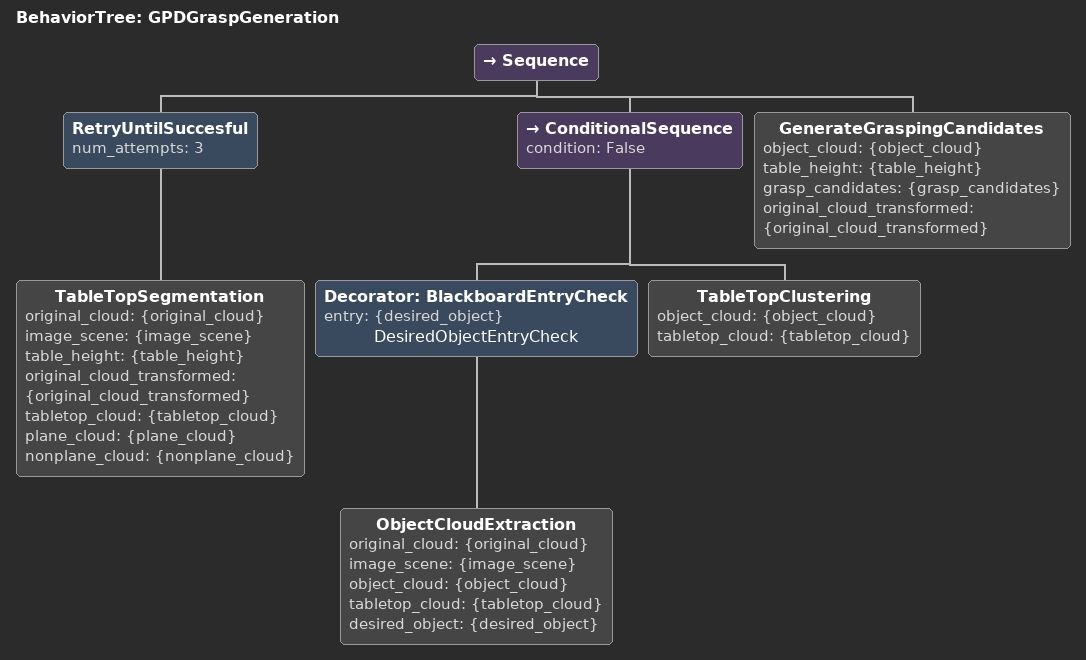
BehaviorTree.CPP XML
<root main_tree_to_execute="GPDGraspGeneration">
    <BehaviorTree ID="GPDGraspGeneration">
        <Sequence>
            <RetryUntilSuccesful num_attempts="3">
                <TableTopSegmentation original_cloud="{original_cloud}" image_scene="{image_scene}" table_height="{table_height}" original_cloud_transformed="{original_cloud_transformed}" tabletop_cloud="{tabletop_cloud}" plane_cloud="{plane_cloud}" nonplane_cloud="{nonplane_cloud}"/>
            </RetryUntilSuccesful>
            <ConditionalSequence condition="False">
                <Decorator entry="{desired_object}" ID="BlackboardEntryCheck" name="DesiredObjectEntryCheck">
                    <ObjectCloudExtraction original_cloud="{original_cloud}" image_scene="{image_scene}" object_cloud="{object_cloud}" tabletop_cloud="{tabletop_cloud}" desired_object="{desired_object}"/>
                </Decorator>
                <TableTopClustering object_cloud="{object_cloud}" tabletop_cloud="{tabletop_cloud}"/>
            </ConditionalSequence>
            <GenerateGraspingCandidates object_cloud="{object_cloud}" table_height="{table_height}" grasp_candidates="{grasp_candidates}" original_cloud_transformed="{original_cloud_transformed}"/>
        </Sequence>
    </BehaviorTree>
</root>
